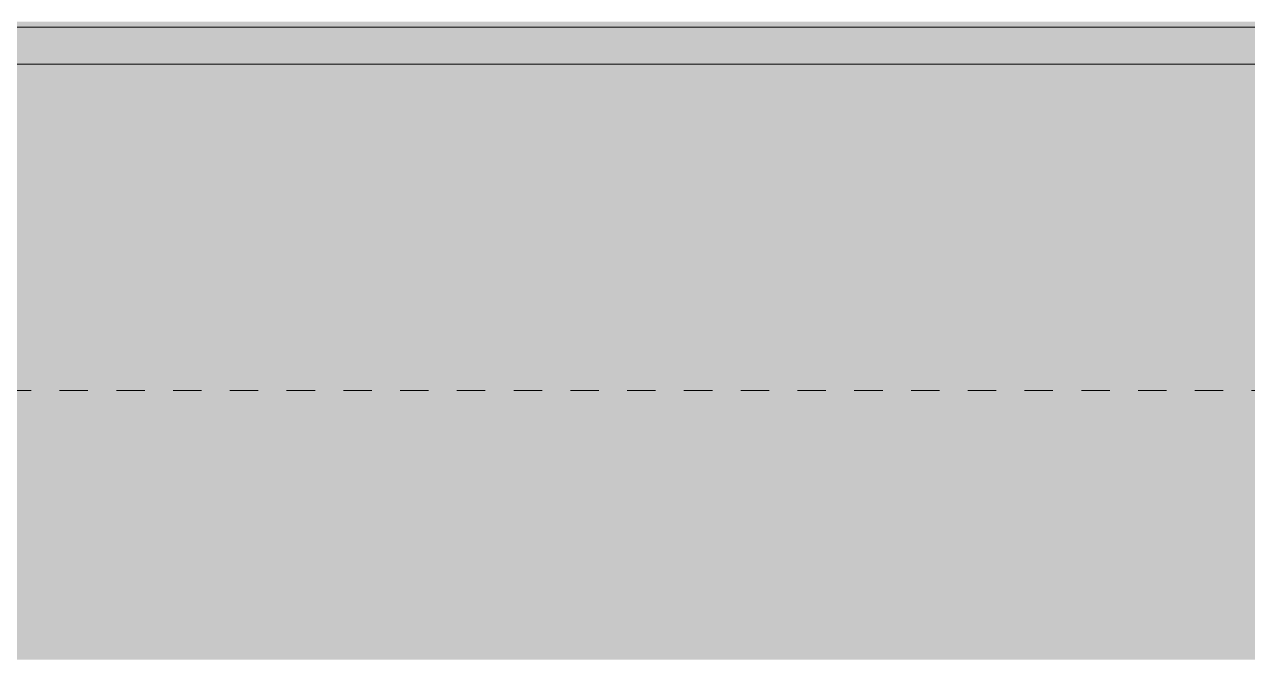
# Model space of a CAD drawing. Header units: metres. Extents: x -5 to 264, y -2 to 18.
# Drawn here: x 13.214 to 17.524, y -2.249 to -0.01 of the extents above; entities that cross this region are included whole.
import ezdxf

# ---------------------------------------------------------------- set-up
doc = ezdxf.new("R2010")
doc.units = ezdxf.units.M
for name, pattern in [('Center', [0.03, 0.012, -0.006, 0.006, -0.006]), ('IMPORT-Grid Line', [0.022225, 0.0127, -0.003175, 0.003175, -0.003175]), ('IMPORT-Overhead 1_16_', [0.00258, 0.001587, -0.000992188])]:
    doc.linetypes.add(name, pattern=pattern)
for name, color, linetype, lineweight in [('A-ANNO-DIMS-200', 7, 'Continuous', 5), ('A-DETL-1', 7, 'Continuous', 20), ('A-FLOR', 7, 'Continuous', 9), ('A-FLOR-OVHD', 7, 'IMPORT-Overhead 1_16_', 5), ('A-GLAZ-CURT-1', 7, 'Continuous', 9), ('A-GLAZ-CWMG-3', 7, 'Continuous', 15), ('I-WALL', 7, 'Continuous', 9), ('S-GRID-IDEN-1', 7, 'Continuous', 20)]:
    doc.layers.add(name, color=color, linetype=linetype, lineweight=lineweight)
for name, color, linetype, lineweight, true_color in [('A-DETL-GENF-1', 7, 'Continuous', 5, 0xb8a087), ('A-FLOR-LEVL-2', 7, 'Center', 5, 0x0080c0), ('A-FLOR-PATT-1', 7, 'Continuous', 9, 0x74756c), ('ENT-ARQ-EP-101-PLA-R01-ESTUDO_dwg-1', 1, 'Continuous', 9, 0xff0000), ('S-GRID-1', 7, 'IMPORT-Grid Line', 5, 0x007ca5)]:
    doc.layers.add(name, color=color, linetype=linetype, lineweight=lineweight, true_color=true_color)

# ---------------------------------------------------------------- blocks, each defined once
blk = doc.blocks.new('ENT-ARQ-EP-101-PLA-R01-ESTUDO_dwg_System Panel - COMOVENTE-V38-Térreo-V42-CORTE A_A')
at = {"layer": 'A-GLAZ-CURT-1'}
for p, q in [((47.6, -0.02), (47.25, -0.02)), ((47.25, -0.02), (47.6, -0.02))]:
    blk.add_line(p, q, dxfattribs=at)
blk = doc.blocks.new('ENT-ARQ-EP-101-PLA-R01-ESTUDO_dwg_Rectangular Mullion - 80mm x 50mm aluminio-4464545-Térreo-V44-CORTE A_A')
at = {"layer": 'A-GLAZ-CWMG-3'}
for p, q in [((47.65, -0.02), (47.6, -0.02)), ((47.6, -0.02), (47.65, -0.02))]:
    blk.add_line(p, q, dxfattribs=at)
blk = doc.blocks.new('ENT-ARQ-EP-101-PLA-R01-ESTUDO_dwg_Eixo - CABEÇA DE EIXO - PRETO-498843-Térreo-4541499-CORTE A_A')
at = {"layer": 'S-GRID-IDEN-1'}
blk.add_line((0.7, -0.02), (-0.6905, -0.02), dxfattribs=at)
blk.add_line((0.7, -0.02), (-0.6905, -0.02), dxfattribs=at)
blk = doc.blocks.new('ENT-ARQ-EP-101-PLA-R01-ESTUDO_dwg-4489889-CORTE A_A')
at = {"layer": 'A-ANNO-DIMS-200'}
for p, q in [((-0.16, -0.02), (93.16, -0.02)), ((18, -0.02), (12, -0.02))]:
    blk.add_line(p, q, dxfattribs=at)
at = {"layer": 'A-FLOR'}
blk.add_line((17.7, -0.02), (12.3, -0.02), dxfattribs=at)
at = {"layer": 'A-FLOR-OVHD'}
for p, q in [((78.603, -0.02), (-0.603, -0.02)), ((78.423, -0.02), (-0.223, -0.02)), ((78.16, -0.02), (-0.16, -0.02)), ((-0.16, -0.02), (78.16, -0.02)), ((14.7961, -0.02), (15.3961, -0.02))]:
    blk.add_line(p, q, dxfattribs=at)
at = {"layer": 'I-WALL'}
for p, q in [((-0.223, -0.02), (93.223, -0.02)), ((13.6, -0.02), (13.25, -0.02)), ((14, -0.02), (13.65, -0.02)), ((14.4, -0.02), (14.05, -0.02)), ((14.8, -0.02), (14.45, -0.02)), ((15.2, -0.02), (14.85, -0.02)), ((15.6, -0.02), (15.25, -0.02)), ((16, -0.02), (15.65, -0.02)), ((16.4, -0.02), (16.05, -0.02)), ((16.8, -0.02), (16.45, -0.02)), ((17.2, -0.02), (16.85, -0.02)), ((17.6, -0.02), (17.25, -0.02))]:
    blk.add_line(p, q, dxfattribs=at)
at = {"layer": 'S-GRID-1'}
for p in [(78.75, -0.02), (78.75, -0.02), (79.948, -0.02), (103.4583, -0.02), (103.4583, -0.02), (79.652, -0.02)]:
    blk.add_line(p, (-5.0289, -0.02), dxfattribs=at)
for name, p in [('ENT-ARQ-EP-101-PLA-R01-ESTUDO_dwg_Rectangular Mullion - 80mm x 50mm aluminio-4464545-Térreo-V44-CORTE A_A', (-34.4, 0)), ('ENT-ARQ-EP-101-PLA-R01-ESTUDO_dwg_System Panel - COMOVENTE-V38-Térreo-V42-CORTE A_A', (-34, 0)), ('ENT-ARQ-EP-101-PLA-R01-ESTUDO_dwg_Rectangular Mullion - 80mm x 50mm aluminio-4464545-Térreo-V44-CORTE A_A', (-34, 0)), ('ENT-ARQ-EP-101-PLA-R01-ESTUDO_dwg_System Panel - COMOVENTE-V38-Térreo-V42-CORTE A_A', (-33.6, 0)), ('ENT-ARQ-EP-101-PLA-R01-ESTUDO_dwg_Rectangular Mullion - 80mm x 50mm aluminio-4464545-Térreo-V44-CORTE A_A', (-33.6, 0)), ('ENT-ARQ-EP-101-PLA-R01-ESTUDO_dwg_System Panel - COMOVENTE-V38-Térreo-V42-CORTE A_A', (-33.2, 0)), ('ENT-ARQ-EP-101-PLA-R01-ESTUDO_dwg_Rectangular Mullion - 80mm x 50mm aluminio-4464545-Térreo-V44-CORTE A_A', (-33.2, 0)), ('ENT-ARQ-EP-101-PLA-R01-ESTUDO_dwg_System Panel - COMOVENTE-V38-Térreo-V42-CORTE A_A', (-32.8, 0)), ('ENT-ARQ-EP-101-PLA-R01-ESTUDO_dwg_Rectangular Mullion - 80mm x 50mm aluminio-4464545-Térreo-V44-CORTE A_A', (-32.8, 0)), ('ENT-ARQ-EP-101-PLA-R01-ESTUDO_dwg_System Panel - COMOVENTE-V38-Térreo-V42-CORTE A_A', (-32.4, 0)), ('ENT-ARQ-EP-101-PLA-R01-ESTUDO_dwg_Rectangular Mullion - 80mm x 50mm aluminio-4464545-Térreo-V44-CORTE A_A', (-32.4, 0)), ('ENT-ARQ-EP-101-PLA-R01-ESTUDO_dwg_System Panel - COMOVENTE-V38-Térreo-V42-CORTE A_A', (-32, 0)), ('ENT-ARQ-EP-101-PLA-R01-ESTUDO_dwg_Rectangular Mullion - 80mm x 50mm aluminio-4464545-Térreo-V44-CORTE A_A', (-32, 0)), ('ENT-ARQ-EP-101-PLA-R01-ESTUDO_dwg_System Panel - COMOVENTE-V38-Térreo-V42-CORTE A_A', (-31.6, 0)), ('ENT-ARQ-EP-101-PLA-R01-ESTUDO_dwg_Rectangular Mullion - 80mm x 50mm aluminio-4464545-Térreo-V44-CORTE A_A', (-31.6, 0)), ('ENT-ARQ-EP-101-PLA-R01-ESTUDO_dwg_System Panel - COMOVENTE-V38-Térreo-V42-CORTE A_A', (-31.2, 0)), ('ENT-ARQ-EP-101-PLA-R01-ESTUDO_dwg_Rectangular Mullion - 80mm x 50mm aluminio-4464545-Térreo-V44-CORTE A_A', (-31.2, 0)), ('ENT-ARQ-EP-101-PLA-R01-ESTUDO_dwg_System Panel - COMOVENTE-V38-Térreo-V42-CORTE A_A', (-30.8, 0)), ('ENT-ARQ-EP-101-PLA-R01-ESTUDO_dwg_Rectangular Mullion - 80mm x 50mm aluminio-4464545-Térreo-V44-CORTE A_A', (-30.8, 0)), ('ENT-ARQ-EP-101-PLA-R01-ESTUDO_dwg_System Panel - COMOVENTE-V38-Térreo-V42-CORTE A_A', (-30.4, 0)), ('ENT-ARQ-EP-101-PLA-R01-ESTUDO_dwg_Rectangular Mullion - 80mm x 50mm aluminio-4464545-Térreo-V44-CORTE A_A', (-30.4, 0)), ('ENT-ARQ-EP-101-PLA-R01-ESTUDO_dwg_System Panel - COMOVENTE-V38-Térreo-V42-CORTE A_A', (-30, 0)), ('ENT-ARQ-EP-101-PLA-R01-ESTUDO_dwg_Eixo - CABEÇA DE EIXO - PRETO-498843-Térreo-4541499-CORTE A_A', (18, 0))]:
    blk.add_blockref(name, p)

msp = doc.modelspace()

# ---------------------------------------------------------------- hatches: boundary and pattern name
at = {"layer": 'A-DETL-GENF-1'}
h = msp.add_hatch(dxfattribs=at)
h.set_pattern_fill('FP_44', color=256, style=0, pattern_type=2)
h.set_pattern_definition([(45, (52.408, -4.548), (0, 1.79605), [1.27, -1.27]), (45, (52.745, -4.885), (0, 1.79605), [1.27, -1.27]), (45, (53.082, -5.222), (0, 1.79605), [1.27, -1.27]), (135, (52.408, -4.324), (-1.79605, 1e-16), [1.27, -1.27]), (135, (52.745, -3.987), (-1.79605, 1e-16), [1.27, -1.27]), (135, (53.082, -3.65), (-1.79605, 1e-16), [1.27, -1.27])])
h.paths.add_polyline_path([(76.3365, -2.2488), (103.4583, -2.2488), (103.4583, -1.45), (93.223, -1.45), (93.223, -0.9008), (90.763, -0.9008), (90.763, -0.15), (-0.223, -0.15), (-0.223, -0.2), (-2.1577, -0.2), (-2.1577, -0.3), (-5.0289, -0.3), (-5.0289, -2.2488), (72.9463, -2.2488)])
at = {"layer": 'A-FLOR-PATT-1'}
msp.add_hatch(color=256, dxfattribs=at).paths.add_polyline_path([(-0.223, -0.15), (78.223, -0.15), (78.223, 0), (-0.223, 0), (-0.223, -0.05)])

# ---------------------------------------------------------------- linework, layer by layer
at = {"layer": 'A-DETL-1'}
msp.add_line((90.763, -0.15), (-0.223, -0.15), dxfattribs=at)
at = {"layer": 'A-FLOR-LEVL-2'}
msp.add_line((-1.4617, -1.3), (104.3449, -1.3), dxfattribs=at)

# ---------------------------------------------------------------- block references
at = {"layer": 'ENT-ARQ-EP-101-PLA-R01-ESTUDO_dwg-1'}
msp.add_blockref('ENT-ARQ-EP-101-PLA-R01-ESTUDO_dwg-4489889-CORTE A_A', (0, 0), dxfattribs=at)

doc.saveas('drawing.dxf')
